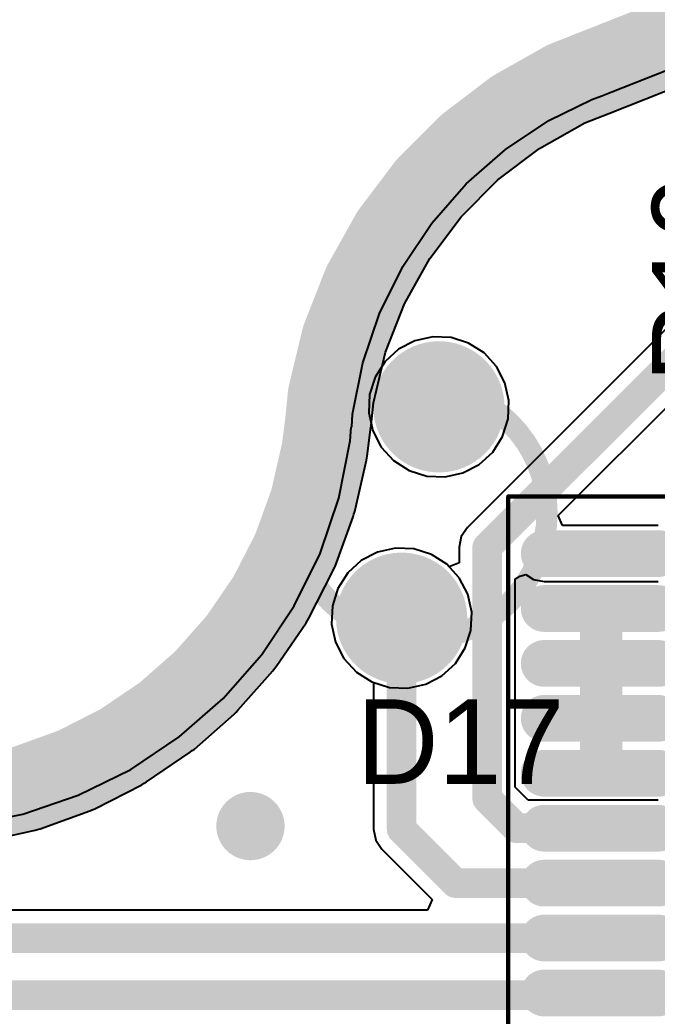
# Model space of a CAD drawing. Header units: millimetres. Extents: x 118 to 288, y 159 to 220.
# Drawn here: x 161.77 to 169.31, y 201.53 to 213.32 of the extents above; entities that cross this region are included whole.
import ezdxf

# ---------------------------------------------------------------- set-up
doc = ezdxf.new("R2010")
doc.units = ezdxf.units.MM
for name, color, linetype in [('BottomLayer', 5, 'Continuous'), ('BottomSolder', 6, 'Continuous'), ('InternalPlane1', 76, 'Continuous'), ('InternalPlane2', 16, 'Continuous'), ('KeepOutLayer', 6, 'Continuous'), ('Mechanical1', 6, 'Continuous'), ('Mechanical13', 56, 'Continuous'), ('Mechanical15', 56, 'Continuous'), ('MultiLayer', 9, 'Continuous'), ('PadHoleLayer', 156, 'Continuous'), ('TopLayer', 1, 'Continuous'), ('TopOverlay', 2, 'Continuous'), ('TopPaste', 8, 'Continuous'), ('TopSolder', 216, 'Continuous'), ('ViaHoleLayer', 16, 'Continuous')]:
    doc.layers.add(name, color=color, linetype=linetype)

# ---------------------------------------------------------------- blocks, each defined once
blk = doc.blocks.new('LED3MM_BLUE_51')
at = {"layer": 'BottomLayer', "const_width": 0.675}
for points in [[(-1.607, 0, 1), (-0.933, 0, 1)], [(0.933, 0, 1), (1.607, 0, 1)]]:
    blk.add_lwpolyline(points, format="xyb", close=True, dxfattribs=at)
at = {"layer": 'BottomSolder', "const_width": 0.777}
for points in [[(-1.658, 0, 1), (-0.882, 0, 1)], [(0.882, 0, 1), (1.658, 0, 1)]]:
    blk.add_lwpolyline(points, format="xyb", close=True, dxfattribs=at)
at = {"layer": 'InternalPlane1', "const_width": 0.754}
for points in [[(-1.647, 0, 1), (-0.893, 0, 1)], [(0.893, 0, 1), (1.647, 0, 1)]]:
    blk.add_lwpolyline(points, format="xyb", close=True, dxfattribs=at)
at = {"layer": 'InternalPlane2', "const_width": 0.754}
blk.add_lwpolyline([(0.893, 0, 1), (1.647, 0, 1)], format="xyb", close=True, dxfattribs=at)
at = {"layer": 'MultiLayer', "const_width": 0.675}
for points in [[(-1.607, 0, 1), (-0.933, 0, 1)], [(0.933, 0, 1), (1.607, 0, 1)]]:
    blk.add_lwpolyline(points, format="xyb", close=True, dxfattribs=at)
at = {"layer": 'PadHoleLayer', "const_width": 0.5}
for points in [[(-1.52, 0, 1), (-1.02, 0, 1)], [(1.02, 0, 1), (1.52, 0, 1)]]:
    blk.add_lwpolyline(points, format="xyb", close=True, dxfattribs=at)
at = {"layer": 'TopLayer', "const_width": 0.675}
for points in [[(-1.607, 0, 1), (-0.933, 0, 1)], [(0.933, 0, 1), (1.607, 0, 1)]]:
    blk.add_lwpolyline(points, format="xyb", close=True, dxfattribs=at)
at = {"layer": 'TopOverlay', "const_width": 0.17}
for points in [[(-1.144, 0.964, -0.466308), (1.154, 0.964)], [(1.144, -0.964, -0.466308), (-1.154, -0.964)]]:
    blk.add_lwpolyline(points, format="xyb", dxfattribs=at)
at = {"layer": 'TopOverlay', "const_width": 0.085}
for points in [[(-1.187, 0.964, 1), (-1.102, 0.964, 1)], [(1.112, 0.964, 1), (1.197, 0.964, 1)], [(-1.197, -0.964, 1), (-1.112, -0.964, 1)], [(1.102, -0.964, 1), (1.187, -0.964, 1)]]:
    blk.add_lwpolyline(points, format="xyb", close=True, dxfattribs=at)
at = {"layer": 'TopSolder', "const_width": 0.777}
for points in [[(-1.658, 0, 1), (-0.882, 0, 1)], [(0.882, 0, 1), (1.658, 0, 1)]]:
    blk.add_lwpolyline(points, format="xyb", close=True, dxfattribs=at)
blk = doc.blocks.new('HTSSOP28_102')
at = {"layer": 'Mechanical15'}
for points, const_width in [([(-3.95, 4.9), (3.95, 4.9)], 0.05), ([(-3.95, -4.9), (-3.95, 4.9)], 0.05), ([(3.95, -4.9), (3.95, 4.9)], 0.05), ([(0, -0.5), (0, 0.5)], 0.1), ([(-0.5, 0), (0.5, 0)], 0.1), ([(-3.95, -4.9), (3.95, -4.9)], 0.05)]:
    blk.add_lwpolyline(points, dxfattribs=dict(at, const_width=const_width))
for points, const_width in [([(-3.962, 4.9, 1), (-3.937, 4.9, 1)], 0.025), ([(-3.962, 4.9, 1), (-3.937, 4.9, 1)], 0.025), ([(3.938, 4.9, 1), (3.963, 4.9, 1)], 0.025), ([(3.938, 4.9, 1), (3.963, 4.9, 1)], 0.025), ([(-0.025, 0.5, 1), (0.025, 0.5, 1)], 0.05), ([(-0.525, 0, 1), (-0.475, 0, 1)], 0.05), ([(0.475, 0, 1), (0.525, 0, 1)], 0.05), ([(-0.025, -0.5, 1), (0.025, -0.5, 1)], 0.05), ([(-3.962, -4.9, 1), (-3.937, -4.9, 1)], 0.025), ([(-3.962, -4.9, 1), (-3.937, -4.9, 1)], 0.025), ([(3.938, -4.9, 1), (3.963, -4.9, 1)], 0.025), ([(3.938, -4.9, 1), (3.963, -4.9, 1)], 0.025)]:
    blk.add_lwpolyline(points, format="xyb", close=True, dxfattribs=dict(at, const_width=const_width))
at = {"layer": 'TopLayer', "const_width": 0.35}
for points in [[(-3.525, 4.225), (-2.175, 4.225)], [(3.525, 4.225), (2.175, 4.225)], [(-3.525, 3.575), (-2.175, 3.575)], [(3.525, 3.575), (2.175, 3.575)], [(-3.525, 2.925), (-2.175, 2.925)], [(3.525, 2.925), (2.175, 2.925)], [(-3.525, 2.275), (-2.175, 2.275)], [(3.525, 2.275), (2.175, 2.275)], [(-3.525, 1.625), (-2.175, 1.625)], [(3.525, 1.625), (2.175, 1.625)], [(-3.525, 0.975), (-2.175, 0.975)], [(3.525, 0.975), (2.175, 0.975)], [(-3.525, 0.325), (-2.175, 0.325)], [(3.525, 0.325), (2.175, 0.325)], [(-3.525, -0.325), (-2.175, -0.325)], [(3.525, -0.325), (2.175, -0.325)], [(-2.175, -0.975), (-3.525, -0.975)], [(3.525, -0.975), (2.175, -0.975)], [(-2.175, -1.625), (-3.525, -1.625)], [(3.525, -1.625), (2.175, -1.625)], [(-2.175, -2.275), (-3.525, -2.275)], [(3.525, -2.275), (2.175, -2.275)], [(-2.175, -2.925), (-3.525, -2.925)], [(3.525, -2.925), (2.175, -2.925)], [(-2.175, -3.575), (-3.525, -3.575)], [(3.525, -3.575), (2.175, -3.575)], [(-2.175, -4.225), (-3.525, -4.225)], [(3.525, -4.225), (2.175, -4.225)]]:
    blk.add_lwpolyline(points, dxfattribs=at)
at = {"layer": 'TopLayer', "const_width": 0.175}
for points in [[(-3.612, 4.225, 1), (-3.437, 4.225, 1)], [(-2.262, 4.225, 1), (-2.087, 4.225, 1)], [(2.088, 4.225, 1), (2.263, 4.225, 1)], [(3.438, 4.225, 1), (3.613, 4.225, 1)], [(-3.612, 3.575, 1), (-3.437, 3.575, 1)], [(-2.262, 3.575, 1), (-2.087, 3.575, 1)], [(2.088, 3.575, 1), (2.263, 3.575, 1)], [(3.438, 3.575, 1), (3.613, 3.575, 1)], [(-3.612, 2.925, 1), (-3.437, 2.925, 1)], [(-2.262, 2.925, 1), (-2.087, 2.925, 1)], [(2.088, 2.925, 1), (2.263, 2.925, 1)], [(3.438, 2.925, 1), (3.613, 2.925, 1)], [(-3.612, 2.275, 1), (-3.437, 2.275, 1)], [(-2.262, 2.275, 1), (-2.087, 2.275, 1)], [(2.088, 2.275, 1), (2.263, 2.275, 1)], [(3.438, 2.275, 1), (3.613, 2.275, 1)], [(-3.612, 1.625, 1), (-3.437, 1.625, 1)], [(-2.262, 1.625, 1), (-2.087, 1.625, 1)], [(2.088, 1.625, 1), (2.263, 1.625, 1)], [(3.438, 1.625, 1), (3.613, 1.625, 1)], [(-3.612, 0.975, 1), (-3.437, 0.975, 1)], [(-2.262, 0.975, 1), (-2.087, 0.975, 1)], [(2.088, 0.975, 1), (2.263, 0.975, 1)], [(3.438, 0.975, 1), (3.613, 0.975, 1)], [(-3.612, 0.325, 1), (-3.437, 0.325, 1)], [(-2.262, 0.325, 1), (-2.087, 0.325, 1)], [(2.088, 0.325, 1), (2.263, 0.325, 1)], [(3.438, 0.325, 1), (3.613, 0.325, 1)], [(-3.612, -0.325, 1), (-3.437, -0.325, 1)], [(-2.262, -0.325, 1), (-2.087, -0.325, 1)], [(2.088, -0.325, 1), (2.263, -0.325, 1)], [(3.438, -0.325, 1), (3.613, -0.325, 1)], [(-3.612, -0.975, 1), (-3.437, -0.975, 1)], [(-2.262, -0.975, 1), (-2.087, -0.975, 1)], [(2.088, -0.975, 1), (2.263, -0.975, 1)], [(3.438, -0.975, 1), (3.613, -0.975, 1)], [(-3.612, -1.625, 1), (-3.437, -1.625, 1)], [(-2.262, -1.625, 1), (-2.087, -1.625, 1)], [(2.088, -1.625, 1), (2.263, -1.625, 1)], [(3.438, -1.625, 1), (3.613, -1.625, 1)], [(-3.612, -2.275, 1), (-3.437, -2.275, 1)], [(-2.262, -2.275, 1), (-2.087, -2.275, 1)], [(2.088, -2.275, 1), (2.263, -2.275, 1)], [(3.438, -2.275, 1), (3.613, -2.275, 1)], [(-3.612, -2.925, 1), (-3.437, -2.925, 1)], [(-2.262, -2.925, 1), (-2.087, -2.925, 1)], [(2.088, -2.925, 1), (2.263, -2.925, 1)], [(3.438, -2.925, 1), (3.613, -2.925, 1)], [(-3.612, -3.575, 1), (-3.437, -3.575, 1)], [(-2.262, -3.575, 1), (-2.087, -3.575, 1)], [(2.088, -3.575, 1), (2.263, -3.575, 1)], [(3.438, -3.575, 1), (3.613, -3.575, 1)], [(-3.612, -4.225, 1), (-3.437, -4.225, 1)], [(-2.262, -4.225, 1), (-2.087, -4.225, 1)], [(2.088, -4.225, 1), (2.263, -4.225, 1)], [(3.438, -4.225, 1), (3.613, -4.225, 1)]]:
    blk.add_lwpolyline(points, format="xyb", close=True, dxfattribs=at)
at = {"layer": 'TopLayer'}
blk.add_solid([(-1.1, -2.75), (1.1, -2.75), (-1.1, 2.75), (1.1, 2.75)], dxfattribs=at)
at = {"layer": 'TopOverlay', "const_width": 0.2}
for points in [[(-1.6, 4.3), (-1.1, 4.8)], [(-1.6, 4.5), (-1.3, 4.8)], [(-1.6, 4.1), (-0.9, 4.8)], [(-1.6, 3.9), (-0.7, 4.8)], [(-1.6, -4.8), (-1.6, 4.8)], [(-1.6, 4.8), (1.6, 4.8)], [(1.6, -4.8), (1.6, 4.8)], [(-1.6, -4.8), (1.6, -4.8)]]:
    blk.add_lwpolyline(points, dxfattribs=at)
at = {"layer": 'TopOverlay', "const_width": 0.1}
for points in [[(-1.65, 4.8, 1), (-1.55, 4.8, 1)], [(-1.65, 4.8, 1), (-1.55, 4.8, 1)], [(-1.35, 4.8, 1), (-1.25, 4.8, 1)], [(-1.15, 4.8, 1), (-1.05, 4.8, 1)], [(-0.95, 4.8, 1), (-0.85, 4.8, 1)], [(-0.75, 4.8, 1), (-0.65, 4.8, 1)], [(1.55, 4.8, 1), (1.65, 4.8, 1)], [(1.55, 4.8, 1), (1.65, 4.8, 1)], [(-1.65, 4.5, 1), (-1.55, 4.5, 1)], [(-1.65, 4.3, 1), (-1.55, 4.3, 1)], [(-1.65, 4.1, 1), (-1.55, 4.1, 1)], [(-1.65, 3.9, 1), (-1.55, 3.9, 1)], [(-1.65, -4.8, 1), (-1.55, -4.8, 1)], [(-1.65, -4.8, 1), (-1.55, -4.8, 1)], [(1.55, -4.8, 1), (1.65, -4.8, 1)], [(1.55, -4.8, 1), (1.65, -4.8, 1)]]:
    blk.add_lwpolyline(points, format="xyb", close=True, dxfattribs=at)
at = {"layer": 'TopPaste', "const_width": 0.35}
for points in [[(-3.525, 4.225), (-2.175, 4.225)], [(3.525, 4.225), (2.175, 4.225)], [(-3.525, 3.575), (-2.175, 3.575)], [(3.525, 3.575), (2.175, 3.575)], [(-3.525, 2.925), (-2.175, 2.925)], [(3.525, 2.925), (2.175, 2.925)], [(-3.525, 2.275), (-2.175, 2.275)], [(3.525, 2.275), (2.175, 2.275)], [(-3.525, 1.625), (-2.175, 1.625)], [(3.525, 1.625), (2.175, 1.625)], [(-3.525, 0.975), (-2.175, 0.975)], [(3.525, 0.975), (2.175, 0.975)], [(-3.525, 0.325), (-2.175, 0.325)], [(3.525, 0.325), (2.175, 0.325)], [(-3.525, -0.325), (-2.175, -0.325)], [(3.525, -0.325), (2.175, -0.325)], [(-2.175, -0.975), (-3.525, -0.975)], [(3.525, -0.975), (2.175, -0.975)], [(-2.175, -1.625), (-3.525, -1.625)], [(3.525, -1.625), (2.175, -1.625)], [(-2.175, -2.275), (-3.525, -2.275)], [(3.525, -2.275), (2.175, -2.275)], [(-2.175, -2.925), (-3.525, -2.925)], [(3.525, -2.925), (2.175, -2.925)], [(-2.175, -3.575), (-3.525, -3.575)], [(3.525, -3.575), (2.175, -3.575)], [(-2.175, -4.225), (-3.525, -4.225)], [(3.525, -4.225), (2.175, -4.225)]]:
    blk.add_lwpolyline(points, dxfattribs=at)
at = {"layer": 'TopPaste', "const_width": 0.175}
for points in [[(-3.612, 4.225, 1), (-3.437, 4.225, 1)], [(-2.262, 4.225, 1), (-2.087, 4.225, 1)], [(2.088, 4.225, 1), (2.263, 4.225, 1)], [(3.438, 4.225, 1), (3.613, 4.225, 1)], [(-3.612, 3.575, 1), (-3.437, 3.575, 1)], [(-2.262, 3.575, 1), (-2.087, 3.575, 1)], [(2.088, 3.575, 1), (2.263, 3.575, 1)], [(3.438, 3.575, 1), (3.613, 3.575, 1)], [(-3.612, 2.925, 1), (-3.437, 2.925, 1)], [(-2.262, 2.925, 1), (-2.087, 2.925, 1)], [(2.088, 2.925, 1), (2.263, 2.925, 1)], [(3.438, 2.925, 1), (3.613, 2.925, 1)], [(-3.612, 2.275, 1), (-3.437, 2.275, 1)], [(-2.262, 2.275, 1), (-2.087, 2.275, 1)], [(2.088, 2.275, 1), (2.263, 2.275, 1)], [(3.438, 2.275, 1), (3.613, 2.275, 1)], [(-3.612, 1.625, 1), (-3.437, 1.625, 1)], [(-2.262, 1.625, 1), (-2.087, 1.625, 1)], [(2.088, 1.625, 1), (2.263, 1.625, 1)], [(3.438, 1.625, 1), (3.613, 1.625, 1)], [(-3.612, 0.975, 1), (-3.437, 0.975, 1)], [(-2.262, 0.975, 1), (-2.087, 0.975, 1)], [(2.088, 0.975, 1), (2.263, 0.975, 1)], [(3.438, 0.975, 1), (3.613, 0.975, 1)], [(-3.612, 0.325, 1), (-3.437, 0.325, 1)], [(-2.262, 0.325, 1), (-2.087, 0.325, 1)], [(2.088, 0.325, 1), (2.263, 0.325, 1)], [(3.438, 0.325, 1), (3.613, 0.325, 1)], [(-3.612, -0.325, 1), (-3.437, -0.325, 1)], [(-2.262, -0.325, 1), (-2.087, -0.325, 1)], [(2.088, -0.325, 1), (2.263, -0.325, 1)], [(3.438, -0.325, 1), (3.613, -0.325, 1)], [(-3.612, -0.975, 1), (-3.437, -0.975, 1)], [(-2.262, -0.975, 1), (-2.087, -0.975, 1)], [(2.088, -0.975, 1), (2.263, -0.975, 1)], [(3.438, -0.975, 1), (3.613, -0.975, 1)], [(-3.612, -1.625, 1), (-3.437, -1.625, 1)], [(-2.262, -1.625, 1), (-2.087, -1.625, 1)], [(2.088, -1.625, 1), (2.263, -1.625, 1)], [(3.438, -1.625, 1), (3.613, -1.625, 1)], [(-3.612, -2.275, 1), (-3.437, -2.275, 1)], [(-2.262, -2.275, 1), (-2.087, -2.275, 1)], [(2.088, -2.275, 1), (2.263, -2.275, 1)], [(3.438, -2.275, 1), (3.613, -2.275, 1)], [(-3.612, -2.925, 1), (-3.437, -2.925, 1)], [(-2.262, -2.925, 1), (-2.087, -2.925, 1)], [(2.088, -2.925, 1), (2.263, -2.925, 1)], [(3.438, -2.925, 1), (3.613, -2.925, 1)], [(-3.612, -3.575, 1), (-3.437, -3.575, 1)], [(-2.262, -3.575, 1), (-2.087, -3.575, 1)], [(2.088, -3.575, 1), (2.263, -3.575, 1)], [(3.438, -3.575, 1), (3.613, -3.575, 1)], [(-3.612, -4.225, 1), (-3.437, -4.225, 1)], [(-2.262, -4.225, 1), (-2.087, -4.225, 1)], [(2.088, -4.225, 1), (2.263, -4.225, 1)], [(3.438, -4.225, 1), (3.613, -4.225, 1)]]:
    blk.add_lwpolyline(points, format="xyb", close=True, dxfattribs=at)
at = {"layer": 'TopPaste'}
blk.add_solid([(-1.1, -2.75), (1.1, -2.75), (-1.1, 2.75), (1.1, 2.75)], dxfattribs=at)
at = {"layer": 'TopSolder', "const_width": 0.553}
for points in [[(-3.525, 4.225), (-2.175, 4.225)], [(3.525, 4.225), (2.175, 4.225)], [(-3.525, 3.575), (-2.175, 3.575)], [(3.525, 3.575), (2.175, 3.575)], [(-3.525, 2.925), (-2.175, 2.925)], [(3.525, 2.925), (2.175, 2.925)], [(-3.525, 2.275), (-2.175, 2.275)], [(3.525, 2.275), (2.175, 2.275)], [(-3.525, 1.625), (-2.175, 1.625)], [(3.525, 1.625), (2.175, 1.625)], [(-3.525, 0.975), (-2.175, 0.975)], [(3.525, 0.975), (2.175, 0.975)], [(-3.525, 0.325), (-2.175, 0.325)], [(3.525, 0.325), (2.175, 0.325)], [(-3.525, -0.325), (-2.175, -0.325)], [(3.525, -0.325), (2.175, -0.325)], [(-2.175, -0.975), (-3.525, -0.975)], [(3.525, -0.975), (2.175, -0.975)], [(-2.175, -1.625), (-3.525, -1.625)], [(3.525, -1.625), (2.175, -1.625)], [(-2.175, -2.275), (-3.525, -2.275)], [(3.525, -2.275), (2.175, -2.275)], [(-2.175, -2.925), (-3.525, -2.925)], [(3.525, -2.925), (2.175, -2.925)], [(-2.175, -3.575), (-3.525, -3.575)], [(3.525, -3.575), (2.175, -3.575)], [(-2.175, -4.225), (-3.525, -4.225)], [(3.525, -4.225), (2.175, -4.225)]]:
    blk.add_lwpolyline(points, dxfattribs=at)
at = {"layer": 'TopSolder', "const_width": 0.277}
for points in [[(-3.663, 4.225, 1), (-3.387, 4.225, 1)], [(-2.313, 4.225, 1), (-2.037, 4.225, 1)], [(2.037, 4.225, 1), (2.313, 4.225, 1)], [(3.387, 4.225, 1), (3.663, 4.225, 1)], [(-3.663, 3.575, 1), (-3.387, 3.575, 1)], [(-2.313, 3.575, 1), (-2.037, 3.575, 1)], [(2.037, 3.575, 1), (2.313, 3.575, 1)], [(3.387, 3.575, 1), (3.663, 3.575, 1)], [(-3.663, 2.925, 1), (-3.387, 2.925, 1)], [(-2.313, 2.925, 1), (-2.037, 2.925, 1)], [(2.037, 2.925, 1), (2.313, 2.925, 1)], [(3.387, 2.925, 1), (3.663, 2.925, 1)], [(-3.663, 2.275, 1), (-3.387, 2.275, 1)], [(-2.313, 2.275, 1), (-2.037, 2.275, 1)], [(2.037, 2.275, 1), (2.313, 2.275, 1)], [(3.387, 2.275, 1), (3.663, 2.275, 1)], [(-3.663, 1.625, 1), (-3.387, 1.625, 1)], [(-2.313, 1.625, 1), (-2.037, 1.625, 1)], [(2.037, 1.625, 1), (2.313, 1.625, 1)], [(3.387, 1.625, 1), (3.663, 1.625, 1)], [(-3.663, 0.975, 1), (-3.387, 0.975, 1)], [(-2.313, 0.975, 1), (-2.037, 0.975, 1)], [(2.037, 0.975, 1), (2.313, 0.975, 1)], [(3.387, 0.975, 1), (3.663, 0.975, 1)], [(-3.663, 0.325, 1), (-3.387, 0.325, 1)], [(-2.313, 0.325, 1), (-2.037, 0.325, 1)], [(2.037, 0.325, 1), (2.313, 0.325, 1)], [(3.387, 0.325, 1), (3.663, 0.325, 1)], [(-3.663, -0.325, 1), (-3.387, -0.325, 1)], [(-2.313, -0.325, 1), (-2.037, -0.325, 1)], [(2.037, -0.325, 1), (2.313, -0.325, 1)], [(3.387, -0.325, 1), (3.663, -0.325, 1)], [(-3.663, -0.975, 1), (-3.387, -0.975, 1)], [(-2.313, -0.975, 1), (-2.037, -0.975, 1)], [(2.037, -0.975, 1), (2.313, -0.975, 1)], [(3.387, -0.975, 1), (3.663, -0.975, 1)], [(-3.663, -1.625, 1), (-3.387, -1.625, 1)], [(-2.313, -1.625, 1), (-2.037, -1.625, 1)], [(2.037, -1.625, 1), (2.313, -1.625, 1)], [(3.387, -1.625, 1), (3.663, -1.625, 1)], [(-3.663, -2.275, 1), (-3.387, -2.275, 1)], [(-2.313, -2.275, 1), (-2.037, -2.275, 1)], [(2.037, -2.275, 1), (2.313, -2.275, 1)], [(3.387, -2.275, 1), (3.663, -2.275, 1)], [(-3.663, -2.925, 1), (-3.387, -2.925, 1)], [(-2.313, -2.925, 1), (-2.037, -2.925, 1)], [(2.037, -2.925, 1), (2.313, -2.925, 1)], [(3.387, -2.925, 1), (3.663, -2.925, 1)], [(-3.663, -3.575, 1), (-3.387, -3.575, 1)], [(-2.313, -3.575, 1), (-2.037, -3.575, 1)], [(2.037, -3.575, 1), (2.313, -3.575, 1)], [(3.387, -3.575, 1), (3.663, -3.575, 1)], [(-3.663, -4.225, 1), (-3.387, -4.225, 1)], [(-2.313, -4.225, 1), (-2.037, -4.225, 1)], [(2.037, -4.225, 1), (2.313, -4.225, 1)], [(3.387, -4.225, 1), (3.663, -4.225, 1)]]:
    blk.add_lwpolyline(points, format="xyb", close=True, dxfattribs=at)
at = {"layer": 'TopSolder'}
blk.add_solid([(-1.202, -2.852), (1.202, -2.852), (-1.202, 2.852), (1.202, 2.852)], dxfattribs=at)

msp = doc.modelspace()

# ---------------------------------------------------------------- linework, layer by layer
at = {"layer": 'BottomLayer'}
for p, q in [((168.776, 212.464), (170.1, 212.987)), ((168.658, 212.417), (168.776, 212.464)), ((168.029, 212.125), (168.538, 212.375)), ((168.538, 212.375), (168.658, 212.417)), ((167.516, 211.781), (168.029, 212.125)), ((167.051, 211.374), (167.516, 211.781)), ((166.644, 210.91), (167.051, 211.374)), ((166.301, 210.396), (166.644, 210.91)), ((166.028, 209.842), (166.301, 210.396)), ((165.829, 209.257), (166.028, 209.842)), ((166.444, 209.519), (166.252, 209.419)), ((166.657, 209.566), (166.444, 209.519)), ((166.874, 209.557), (166.657, 209.566)), ((167.081, 209.491), (166.874, 209.557)), ((167.264, 209.375), (167.081, 209.491)), ((166.252, 209.419), (166.092, 209.272)), ((167.411, 209.214), (167.264, 209.375)), ((165.709, 208.651), (165.829, 209.257)), ((166.092, 209.272), (165.975, 209.089)), ((167.511, 209.022), (167.411, 209.214)), ((165.975, 209.089), (165.91, 208.882)), ((167.558, 208.81), (167.511, 209.022)), ((165.91, 208.882), (165.9, 208.665)), ((167.549, 208.593), (167.558, 208.81)), ((165.9, 208.665), (165.947, 208.453)), ((165.699, 208.501), (165.709, 208.651)), ((167.483, 208.386), (167.549, 208.593)), ((165.681, 208.334), (165.691, 208.495)), ((165.691, 208.495), (165.699, 208.501)), ((165.699, 208.501), (165.699, 208.501)), ((165.947, 208.453), (166.047, 208.26)), ((165.546, 207.656), (165.681, 208.334)), ((167.367, 208.202), (167.483, 208.386)), ((166.047, 208.26), (166.194, 208.1)), ((167.206, 208.056), (167.367, 208.202)), ((166.194, 208.1), (166.377, 207.983)), ((166.377, 207.983), (166.585, 207.918)), ((167.014, 207.955), (167.206, 208.056)), ((166.585, 207.918), (166.802, 207.908)), ((166.802, 207.908), (167.014, 207.955)), ((165.324, 207.001), (165.546, 207.656)), ((166.003, 207.018), (165.811, 206.917)), ((166.215, 207.065), (166.003, 207.018)), ((166.433, 207.055), (166.215, 207.065)), ((166.64, 206.99), (166.433, 207.055)), ((165.018, 206.381), (165.324, 207.001)), ((165.811, 206.917), (165.651, 206.771)), ((166.823, 206.873), (166.64, 206.99)), ((166.97, 206.713), (166.823, 206.873)), ((165.651, 206.771), (165.534, 206.587)), ((167.07, 206.52), (166.97, 206.713)), ((165.534, 206.587), (165.469, 206.38)), ((167.117, 206.308), (167.07, 206.52)), ((164.634, 205.806), (165.018, 206.381)), ((165.469, 206.38), (165.459, 206.163)), ((167.107, 206.091), (167.117, 206.308)), ((165.459, 206.163), (165.506, 205.951)), ((167.042, 205.884), (167.107, 206.091)), ((165.506, 205.951), (165.606, 205.758)), ((166.925, 205.701), (167.042, 205.884)), ((164.178, 205.286), (164.634, 205.806)), ((165.606, 205.758), (165.753, 205.598)), ((166.765, 205.554), (166.925, 205.701)), ((165.753, 205.598), (165.936, 205.482)), ((165.936, 205.482), (166.144, 205.416)), ((166.573, 205.454), (166.765, 205.554)), ((166.144, 205.416), (166.361, 205.407)), ((166.361, 205.407), (166.573, 205.454)), ((163.658, 204.83), (164.178, 205.286)), ((163.083, 204.446), (163.658, 204.83)), ((162.463, 204.14), (163.083, 204.446)), ((161.808, 203.918), (162.463, 204.14)), ((161.13, 203.783), (161.808, 203.918))]:
    msp.add_line(p, q, dxfattribs=at)
at = {"layer": 'BottomLayer', "const_width": 0.35}
msp.add_lwpolyline([(164.325, 203.775, 1), (164.675, 203.775, 1)], format="xyb", close=True, dxfattribs=at)
at = {"layer": 'InternalPlane1'}
for p, q in [((168.74, 212.21), (170.104, 212.749)), ((168.454, 212.097), (168.74, 212.21)), ((167.918, 211.794), (168.454, 212.097)), ((167.428, 211.422), (167.918, 211.794)), ((166.993, 210.986), (167.428, 211.422)), ((166.622, 210.494), (166.993, 210.986)), ((166.322, 209.957), (166.622, 210.494)), ((166.098, 209.384), (166.322, 209.957)), ((165.954, 208.785), (166.098, 209.384)), ((165.923, 208.479), (165.954, 208.785)), ((165.881, 208.153), (165.921, 208.463)), ((165.921, 208.463), (165.922, 208.471)), ((165.922, 208.471), (165.923, 208.479)), ((165.733, 207.497), (165.872, 208.106)), ((165.872, 208.106), (165.875, 208.13)), ((165.875, 208.13), (165.881, 208.153)), ((165.723, 207.467), (165.733, 207.497)), ((165.502, 206.848), (165.715, 207.436)), ((165.715, 207.436), (165.723, 207.467)), ((165.191, 206.234), (165.476, 206.79)), ((165.476, 206.79), (165.488, 206.82)), ((165.488, 206.82), (165.502, 206.848)), ((165.158, 206.179), (165.173, 206.207)), ((165.173, 206.207), (165.191, 206.234)), ((164.806, 205.663), (165.158, 206.179)), ((164.352, 205.145), (164.766, 205.613)), ((164.766, 205.613), (164.785, 205.639)), ((164.785, 205.639), (164.806, 205.663)), ((164.329, 205.123), (164.352, 205.145)), ((163.838, 204.687), (164.307, 205.1)), ((164.307, 205.1), (164.329, 205.123)), ((163.787, 204.648), (163.812, 204.669)), ((163.812, 204.669), (163.838, 204.687)), ((163.27, 204.297), (163.787, 204.648)), ((162.659, 203.981), (163.215, 204.265)), ((163.215, 204.265), (163.242, 204.282)), ((163.242, 204.282), (163.27, 204.297)), ((162.012, 203.744), (162.6, 203.956)), ((162.6, 203.956), (162.629, 203.969)), ((162.629, 203.969), (162.659, 203.981)), ((161.341, 203.589), (161.951, 203.726)), ((161.951, 203.726), (161.981, 203.736)), ((161.981, 203.736), (162.012, 203.744))]:
    msp.add_line(p, q, dxfattribs=at)
at = {"layer": 'InternalPlane1', "const_width": 1.016}
for points in [[(168.552, 212.685), (169.924, 213.227)], [(168.233, 212.559), (168.552, 212.685)], [(167.636, 212.222), (168.233, 212.559)], [(167.091, 211.807), (167.636, 212.222)], [(166.607, 211.321), (167.091, 211.807)], [(166.194, 210.774), (166.607, 211.321)], [(165.859, 210.176), (166.194, 210.774)], [(165.609, 209.537), (165.859, 210.176)], [(165.449, 208.871), (165.609, 209.537)], [(165.415, 208.529), (165.449, 208.871)], [(165.375, 208.22), (165.415, 208.529)], [(165.236, 207.61), (165.375, 208.22)], [(165.022, 207.023), (165.236, 207.61)], [(164.737, 206.467), (165.022, 207.023)], [(164.384, 205.951), (164.737, 206.467)], [(163.97, 205.483), (164.384, 205.951)], [(163.501, 205.07), (163.97, 205.483)], [(162.984, 204.72), (163.501, 205.07)], [(162.427, 204.436), (162.984, 204.72)], [(161.839, 204.224), (162.427, 204.436)], [(161.229, 204.087), (161.839, 204.224)]]:
    msp.add_lwpolyline(points, dxfattribs=at)
at = {"layer": 'InternalPlane1', "const_width": 0.508}
for points in [[(168.298, 212.685, 1), (168.806, 212.685, 1)], [(168.298, 212.685, 1), (168.806, 212.685, 1)], [(167.979, 212.559, 1), (168.487, 212.559, 1)], [(167.979, 212.559, 1), (168.487, 212.559, 1)], [(167.382, 212.222, 1), (167.89, 212.222, 1)], [(167.382, 212.222, 1), (167.89, 212.222, 1)], [(166.837, 211.807, 1), (167.345, 211.807, 1)], [(166.837, 211.807, 1), (167.345, 211.807, 1)], [(166.353, 211.321, 1), (166.861, 211.321, 1)], [(166.353, 211.321, 1), (166.861, 211.321, 1)], [(165.94, 210.774, 1), (166.448, 210.774, 1)], [(165.94, 210.774, 1), (166.448, 210.774, 1)], [(165.605, 210.176, 1), (166.113, 210.176, 1)], [(165.605, 210.176, 1), (166.113, 210.176, 1)], [(165.355, 209.537, 1), (165.863, 209.537, 1)], [(165.355, 209.537, 1), (165.863, 209.537, 1)], [(165.195, 208.871, 1), (165.703, 208.871, 1)], [(165.195, 208.871, 1), (165.703, 208.871, 1)], [(165.161, 208.529, 1), (165.669, 208.529, 1)], [(165.161, 208.529, 1), (165.669, 208.529, 1)], [(165.121, 208.22, 1), (165.629, 208.22, 1)], [(165.121, 208.22, 1), (165.629, 208.22, 1)], [(164.982, 207.61, 1), (165.49, 207.61, 1)], [(164.982, 207.61, 1), (165.49, 207.61, 1)], [(164.768, 207.023, 1), (165.276, 207.023, 1)], [(164.768, 207.023, 1), (165.276, 207.023, 1)], [(164.483, 206.467, 1), (164.991, 206.467, 1)], [(164.483, 206.467, 1), (164.991, 206.467, 1)], [(164.13, 205.951, 1), (164.638, 205.951, 1)], [(164.13, 205.951, 1), (164.638, 205.951, 1)], [(163.716, 205.483, 1), (164.224, 205.483, 1)], [(163.716, 205.483, 1), (164.224, 205.483, 1)], [(163.247, 205.07, 1), (163.755, 205.07, 1)], [(163.247, 205.07, 1), (163.755, 205.07, 1)], [(162.73, 204.72, 1), (163.238, 204.72, 1)], [(162.73, 204.72, 1), (163.238, 204.72, 1)], [(162.173, 204.436, 1), (162.681, 204.436, 1)], [(162.173, 204.436, 1), (162.681, 204.436, 1)], [(161.585, 204.224, 1), (162.093, 204.224, 1)], [(161.585, 204.224, 1), (162.093, 204.224, 1)]]:
    msp.add_lwpolyline(points, format="xyb", close=True, dxfattribs=at)
at = {"layer": 'InternalPlane2'}
for p, q in [((168.74, 212.21), (170.104, 212.749)), ((168.454, 212.097), (168.74, 212.21)), ((167.918, 211.794), (168.454, 212.097)), ((167.428, 211.422), (167.918, 211.794)), ((166.993, 210.986), (167.428, 211.422)), ((166.622, 210.494), (166.993, 210.986)), ((166.322, 209.957), (166.622, 210.494)), ((166.098, 209.384), (166.322, 209.957)), ((165.954, 208.785), (166.098, 209.384)), ((165.923, 208.479), (165.954, 208.785)), ((165.881, 208.153), (165.921, 208.463)), ((165.921, 208.463), (165.922, 208.471)), ((165.922, 208.471), (165.923, 208.479)), ((165.733, 207.497), (165.872, 208.106)), ((165.872, 208.106), (165.875, 208.13)), ((165.875, 208.13), (165.881, 208.153)), ((165.723, 207.467), (165.733, 207.497)), ((165.502, 206.848), (165.715, 207.436)), ((165.715, 207.436), (165.723, 207.467)), ((165.191, 206.234), (165.476, 206.79)), ((165.476, 206.79), (165.488, 206.82)), ((165.488, 206.82), (165.502, 206.848)), ((165.158, 206.179), (165.173, 206.207)), ((165.173, 206.207), (165.191, 206.234)), ((164.806, 205.663), (165.158, 206.179)), ((164.352, 205.145), (164.766, 205.613)), ((164.766, 205.613), (164.785, 205.639)), ((164.785, 205.639), (164.806, 205.663)), ((164.329, 205.123), (164.352, 205.145)), ((163.838, 204.687), (164.307, 205.1)), ((164.307, 205.1), (164.329, 205.123)), ((163.787, 204.648), (163.812, 204.669)), ((163.812, 204.669), (163.838, 204.687)), ((163.27, 204.297), (163.787, 204.648)), ((162.659, 203.981), (163.215, 204.265)), ((163.215, 204.265), (163.242, 204.282)), ((163.242, 204.282), (163.27, 204.297)), ((162.012, 203.744), (162.6, 203.956)), ((162.6, 203.956), (162.629, 203.969)), ((162.629, 203.969), (162.659, 203.981)), ((161.341, 203.589), (161.951, 203.726)), ((161.951, 203.726), (161.981, 203.736)), ((161.981, 203.736), (162.012, 203.744))]:
    msp.add_line(p, q, dxfattribs=at)
at = {"layer": 'InternalPlane2', "const_width": 1.016}
for points in [[(168.552, 212.685), (169.924, 213.227)], [(168.233, 212.559), (168.552, 212.685)], [(167.636, 212.222), (168.233, 212.559)], [(167.091, 211.807), (167.636, 212.222)], [(166.607, 211.321), (167.091, 211.807)], [(166.194, 210.774), (166.607, 211.321)], [(165.859, 210.176), (166.194, 210.774)], [(165.609, 209.537), (165.859, 210.176)], [(165.449, 208.871), (165.609, 209.537)], [(165.415, 208.529), (165.449, 208.871)], [(165.375, 208.22), (165.415, 208.529)], [(165.236, 207.61), (165.375, 208.22)], [(165.022, 207.023), (165.236, 207.61)], [(164.737, 206.467), (165.022, 207.023)], [(164.384, 205.951), (164.737, 206.467)], [(163.97, 205.483), (164.384, 205.951)], [(163.501, 205.07), (163.97, 205.483)], [(162.984, 204.72), (163.501, 205.07)], [(162.427, 204.436), (162.984, 204.72)], [(161.839, 204.224), (162.427, 204.436)], [(161.229, 204.087), (161.839, 204.224)]]:
    msp.add_lwpolyline(points, dxfattribs=at)
at = {"layer": 'InternalPlane2'}
for points, const_width in [([(168.298, 212.685, 1), (168.806, 212.685, 1)], 0.508), ([(168.298, 212.685, 1), (168.806, 212.685, 1)], 0.508), ([(167.979, 212.559, 1), (168.487, 212.559, 1)], 0.508), ([(167.979, 212.559, 1), (168.487, 212.559, 1)], 0.508), ([(167.382, 212.222, 1), (167.89, 212.222, 1)], 0.508), ([(167.382, 212.222, 1), (167.89, 212.222, 1)], 0.508), ([(166.837, 211.807, 1), (167.345, 211.807, 1)], 0.508), ([(166.837, 211.807, 1), (167.345, 211.807, 1)], 0.508), ([(166.353, 211.321, 1), (166.861, 211.321, 1)], 0.508), ([(166.353, 211.321, 1), (166.861, 211.321, 1)], 0.508), ([(165.94, 210.774, 1), (166.448, 210.774, 1)], 0.508), ([(165.94, 210.774, 1), (166.448, 210.774, 1)], 0.508), ([(165.605, 210.176, 1), (166.113, 210.176, 1)], 0.508), ([(165.605, 210.176, 1), (166.113, 210.176, 1)], 0.508), ([(165.355, 209.537, 1), (165.863, 209.537, 1)], 0.508), ([(165.355, 209.537, 1), (165.863, 209.537, 1)], 0.508), ([(165.195, 208.871, 1), (165.703, 208.871, 1)], 0.508), ([(165.195, 208.871, 1), (165.703, 208.871, 1)], 0.508), ([(165.161, 208.529, 1), (165.669, 208.529, 1)], 0.508), ([(165.161, 208.529, 1), (165.669, 208.529, 1)], 0.508), ([(165.121, 208.22, 1), (165.629, 208.22, 1)], 0.508), ([(165.121, 208.22, 1), (165.629, 208.22, 1)], 0.508), ([(164.982, 207.61, 1), (165.49, 207.61, 1)], 0.508), ([(164.982, 207.61, 1), (165.49, 207.61, 1)], 0.508), ([(164.768, 207.023, 1), (165.276, 207.023, 1)], 0.508), ([(164.768, 207.023, 1), (165.276, 207.023, 1)], 0.508), ([(164.483, 206.467, 1), (164.991, 206.467, 1)], 0.508), ([(164.483, 206.467, 1), (164.991, 206.467, 1)], 0.508), ([(164.13, 205.951, 1), (164.638, 205.951, 1)], 0.508), ([(164.13, 205.951, 1), (164.638, 205.951, 1)], 0.508), ([(163.716, 205.483, 1), (164.224, 205.483, 1)], 0.508), ([(163.716, 205.483, 1), (164.224, 205.483, 1)], 0.508), ([(163.247, 205.07, 1), (163.755, 205.07, 1)], 0.508), ([(163.247, 205.07, 1), (163.755, 205.07, 1)], 0.508), ([(162.73, 204.72, 1), (163.238, 204.72, 1)], 0.508), ([(162.73, 204.72, 1), (163.238, 204.72, 1)], 0.508), ([(162.173, 204.436, 1), (162.681, 204.436, 1)], 0.508), ([(162.173, 204.436, 1), (162.681, 204.436, 1)], 0.508), ([(161.585, 204.224, 1), (162.093, 204.224, 1)], 0.508), ([(161.585, 204.224, 1), (162.093, 204.224, 1)], 0.508), ([(164.298, 203.775, 1), (164.702, 203.775, 1)], 0.404)]:
    msp.add_lwpolyline(points, format="xyb", close=True, dxfattribs=dict(at, const_width=const_width))
at = {"layer": 'KeepOutLayer', "const_width": 0.25}
for points in [[(168.552, 212.685, -0.094409), (203.115, 219.269)], [(165.415, 208.529, -0.280855), (168.552, 212.685)], [(165.415, 208.529, -0.546618), (157.915, 204.708)]]:
    msp.add_lwpolyline(points, format="xyb", dxfattribs=at)
at = {"layer": 'KeepOutLayer', "const_width": 0.125}
for points in [[(168.49, 212.685, 1), (168.615, 212.685, 1)], [(168.49, 212.685, 1), (168.615, 212.685, 1)], [(165.353, 208.529, 1), (165.478, 208.529, 1)], [(165.353, 208.529, 1), (165.478, 208.529, 1)]]:
    msp.add_lwpolyline(points, format="xyb", close=True, dxfattribs=at)
at = {"layer": 'Mechanical1'}
for points, const_width in [([(168.009, 207.486, 1), (165.009, 207.486, 1)], 0.25), ([(164.946, 207.486, 1), (165.071, 207.486, 1)], 0.125), ([(167.946, 207.486, 1), (168.071, 207.486, 1)], 0.125)]:
    msp.add_lwpolyline(points, format="xyb", close=True, dxfattribs=dict(at, const_width=const_width))
at = {"layer": 'Mechanical13', "const_width": 0.25}
for points in [[(168.552, 212.685, -0.094409), (203.115, 219.269)], [(165.415, 208.529, -0.280855), (168.552, 212.685)], [(165.415, 208.529, -0.546618), (157.915, 204.708)]]:
    msp.add_lwpolyline(points, format="xyb", dxfattribs=at)
at = {"layer": 'Mechanical13', "const_width": 0.125}
for points in [[(168.49, 212.685, 1), (168.615, 212.685, 1)], [(168.49, 212.685, 1), (168.615, 212.685, 1)], [(165.353, 208.529, 1), (165.478, 208.529, 1)], [(165.353, 208.529, 1), (165.478, 208.529, 1)]]:
    msp.add_lwpolyline(points, format="xyb", close=True, dxfattribs=at)
at = {"layer": 'MultiLayer', "const_width": 0.35}
msp.add_lwpolyline([(164.325, 203.775, 1), (164.675, 203.775, 1)], format="xyb", close=True, dxfattribs=at)
at = {"layer": 'TopLayer'}
for p, q in [((168.776, 212.464), (170.1, 212.987)), ((168.658, 212.417), (168.776, 212.464)), ((168.029, 212.125), (168.538, 212.375)), ((168.538, 212.375), (168.658, 212.417)), ((167.516, 211.781), (168.029, 212.125)), ((167.051, 211.374), (167.516, 211.781)), ((166.644, 210.91), (167.051, 211.374)), ((166.301, 210.396), (166.644, 210.91)), ((166.028, 209.842), (166.301, 210.396)), ((169.866, 210.109), (167.066, 207.309)), ((165.829, 209.257), (166.028, 209.842)), ((166.444, 209.519), (166.252, 209.419)), ((166.657, 209.566), (166.444, 209.519)), ((166.874, 209.557), (166.657, 209.566)), ((167.081, 209.491), (166.874, 209.557)), ((167.264, 209.375), (167.081, 209.491)), ((168.142, 207.449), (170.237, 209.544)), ((166.252, 209.419), (166.092, 209.272)), ((167.411, 209.214), (167.264, 209.375)), ((165.709, 208.651), (165.829, 209.257)), ((166.092, 209.272), (165.975, 209.089)), ((167.511, 209.022), (167.411, 209.214)), ((165.975, 209.089), (165.91, 208.882)), ((167.558, 208.81), (167.511, 209.022)), ((165.91, 208.882), (165.9, 208.665)), ((167.549, 208.593), (167.558, 208.81)), ((165.9, 208.665), (165.947, 208.453)), ((165.699, 208.501), (165.709, 208.651)), ((167.483, 208.386), (167.549, 208.593)), ((165.681, 208.334), (165.691, 208.495)), ((165.691, 208.495), (165.699, 208.501)), ((165.699, 208.501), (165.699, 208.501)), ((165.947, 208.453), (166.047, 208.26)), ((165.546, 207.656), (165.681, 208.334)), ((167.367, 208.202), (167.483, 208.386)), ((166.047, 208.26), (166.194, 208.1)), ((167.206, 208.056), (167.367, 208.202)), ((166.194, 208.1), (166.377, 207.983)), ((166.377, 207.983), (166.585, 207.918)), ((167.014, 207.955), (167.206, 208.056)), ((166.585, 207.918), (166.802, 207.908)), ((166.802, 207.908), (167.014, 207.955)), ((165.324, 207.001), (165.546, 207.656)), ((168.191, 207.331), (168.142, 207.449)), ((167.066, 207.309), (166.994, 207.202)), ((169.325, 207.331), (168.191, 207.331)), ((166.994, 207.202), (166.969, 207.075)), ((166.003, 207.018), (165.811, 206.917)), ((166.215, 207.065), (166.003, 207.018)), ((166.433, 207.055), (166.215, 207.065)), ((166.64, 206.99), (166.433, 207.055)), ((166.969, 207.075), (166.969, 206.889)), ((165.018, 206.381), (165.324, 207.001)), ((165.811, 206.917), (165.651, 206.771)), ((166.823, 206.873), (166.64, 206.99)), ((166.85, 206.843), (166.823, 206.873)), ((166.969, 206.889), (166.85, 206.843)), ((165.651, 206.771), (165.534, 206.587)), ((167.631, 206.701), (167.687, 206.734)), ((167.631, 204.237), (167.631, 206.701)), ((167.687, 206.734), (167.758, 206.754)), ((167.758, 206.754), (167.848, 206.694)), ((167.848, 206.694), (167.975, 206.669)), ((167.975, 206.669), (169.325, 206.669)), ((165.534, 206.587), (165.469, 206.38)), ((164.634, 205.806), (165.018, 206.381)), ((165.469, 206.38), (165.459, 206.163)), ((165.459, 206.163), (165.506, 205.951)), ((165.506, 205.951), (165.606, 205.758)), ((164.178, 205.286), (164.634, 205.806)), ((165.606, 205.758), (165.753, 205.598)), ((165.753, 205.598), (165.936, 205.482)), ((165.936, 205.482), (165.957, 205.475)), ((165.957, 205.475), (165.957, 203.737)), ((163.658, 204.83), (164.178, 205.286)), ((163.083, 204.446), (163.658, 204.83)), ((162.463, 204.14), (163.083, 204.446)), ((167.787, 204.081), (167.631, 204.237)), ((161.808, 203.918), (162.463, 204.14)), ((169.325, 204.081), (167.787, 204.081)), ((161.13, 203.783), (161.808, 203.918)), ((165.957, 203.737), (165.982, 203.61)), ((165.982, 203.61), (166.054, 203.503)), ((166.054, 203.503), (166.648, 202.908)), ((166.648, 202.908), (166.595, 202.781)), ((166.595, 202.781), (160.134, 202.781))]:
    msp.add_line(p, q, dxfattribs=at)
for points, const_width in [([(167.3, 207.075), (170.1, 209.875)], 0.35), ([(167.3, 204.1), (167.3, 207.075)], 0.35), ([(168.65, 207), (169.475, 207)], 0.3), ([(168.65, 206.35), (170.275, 206.35)], 0.5), ([(168.65, 205.7), (168.65, 206.35)], 0.5), ([(166.288, 203.737), (166.288, 206.236)], 0.35), ([(168.65, 205.05), (168.65, 205.7)], 0.5), ([(168.65, 204.4), (168.65, 205.05)], 0.5), ([(168.65, 204.4), (171.5, 204.4)], 0.5), ([(167.3, 204.1), (167.65, 203.75)], 0.35), ([(166.288, 203.737), (166.925, 203.1)], 0.35), ([(167.65, 203.75), (168.65, 203.75)], 0.35), ([(166.925, 203.1), (168.65, 203.1)], 0.35), ([(159.634, 202.45), (168.65, 202.45)], 0.35), ([(155.181, 201.775), (168.625, 201.775)], 0.35), ([(168.625, 201.775), (168.65, 201.8)], 0.35)]:
    msp.add_lwpolyline(points, dxfattribs=dict(at, const_width=const_width))
for points, const_width in [([(167.213, 207.075, 1), (167.388, 207.075, 1)], 0.175), ([(167.213, 207.075, 1), (167.388, 207.075, 1)], 0.175), ([(168.575, 207, 1), (168.725, 207, 1)], 0.15), ([(168.525, 206.35, 1), (168.775, 206.35, 1)], 0.25), ([(168.525, 206.35, 1), (168.775, 206.35, 1)], 0.25), ([(166.201, 206.236, 1), (166.376, 206.236, 1)], 0.175), ([(168.525, 205.7, 1), (168.775, 205.7, 1)], 0.25), ([(168.525, 205.7, 1), (168.775, 205.7, 1)], 0.25), ([(168.525, 205.05, 1), (168.775, 205.05, 1)], 0.25), ([(168.525, 205.05, 1), (168.775, 205.05, 1)], 0.25), ([(168.525, 204.4, 1), (168.775, 204.4, 1)], 0.25), ([(168.525, 204.4, 1), (168.775, 204.4, 1)], 0.25), ([(167.213, 204.1, 1), (167.388, 204.1, 1)], 0.175), ([(167.213, 204.1, 1), (167.388, 204.1, 1)], 0.175), ([(164.325, 203.775, 1), (164.675, 203.775, 1)], 0.35), ([(166.201, 203.737, 1), (166.376, 203.737, 1)], 0.175), ([(166.201, 203.737, 1), (166.376, 203.737, 1)], 0.175), ([(167.562, 203.75, 1), (167.738, 203.75, 1)], 0.175), ([(167.562, 203.75, 1), (167.738, 203.75, 1)], 0.175), ([(168.563, 203.75, 1), (168.738, 203.75, 1)], 0.175), ([(166.837, 203.1, 1), (167.012, 203.1, 1)], 0.175), ([(166.837, 203.1, 1), (167.012, 203.1, 1)], 0.175), ([(168.563, 203.1, 1), (168.738, 203.1, 1)], 0.175), ([(168.563, 202.45, 1), (168.738, 202.45, 1)], 0.175), ([(168.538, 201.775, 1), (168.713, 201.775, 1)], 0.175), ([(168.538, 201.775, 1), (168.713, 201.775, 1)], 0.175), ([(168.563, 201.8, 1), (168.738, 201.8, 1)], 0.175)]:
    msp.add_lwpolyline(points, format="xyb", close=True, dxfattribs=dict(at, const_width=const_width))
at = {"layer": 'ViaHoleLayer', "const_width": 0.15}
msp.add_lwpolyline([(164.425, 203.775, 1), (164.575, 203.775, 1)], format="xyb", close=True, dxfattribs=at)

# ---------------------------------------------------------------- block references
for name, p, rotation in [('LED3MM_BLUE_51', (166.509, 207.486), 260), ('HTSSOP28_102', (171.5, 202.775), 360)]:
    msp.add_blockref(name, p, dxfattribs=dict(rotation=rotation))

# ---------------------------------------------------------------- texts
at = {"layer": 'TopOverlay'}
msp.add_text('R19', height=1, rotation=90, dxfattribs=at).set_placement((170.25, 209.025))
msp.add_text('D17', height=1, dxfattribs=at).set_placement((165.759, 204.275))

doc.saveas('drawing.dxf')
